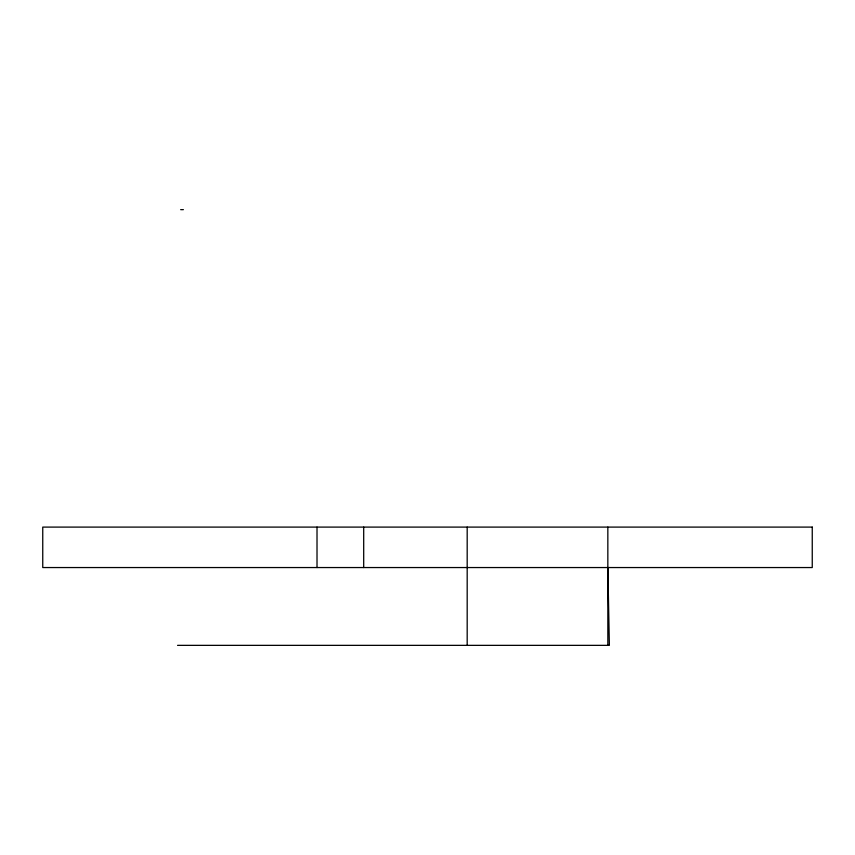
<?xml version="1.0" encoding="UTF-8"?>
<svg xmlns="http://www.w3.org/2000/svg" width="855" height="855" viewBox="0 0 855 855"><rect width="100%" height="100%" fill="white"/><g stroke="black" fill="none" stroke-linecap="round" stroke-linejoin="round"><path stroke-width="1.28" d="M180.662 209.646L183.387 209.646M177.551 645.354L609.369 645.354L607.841 567.549M607.841 527.097L607.841 645.354M467.183 527.097L467.183 645.354M363.696 527.097L363.696 567.549M317.013 527.097L317.013 567.549M812.25 527.097L42.75 527.097L42.75 567.549L812.25 567.549L812.25 527.097"/></g></svg>
